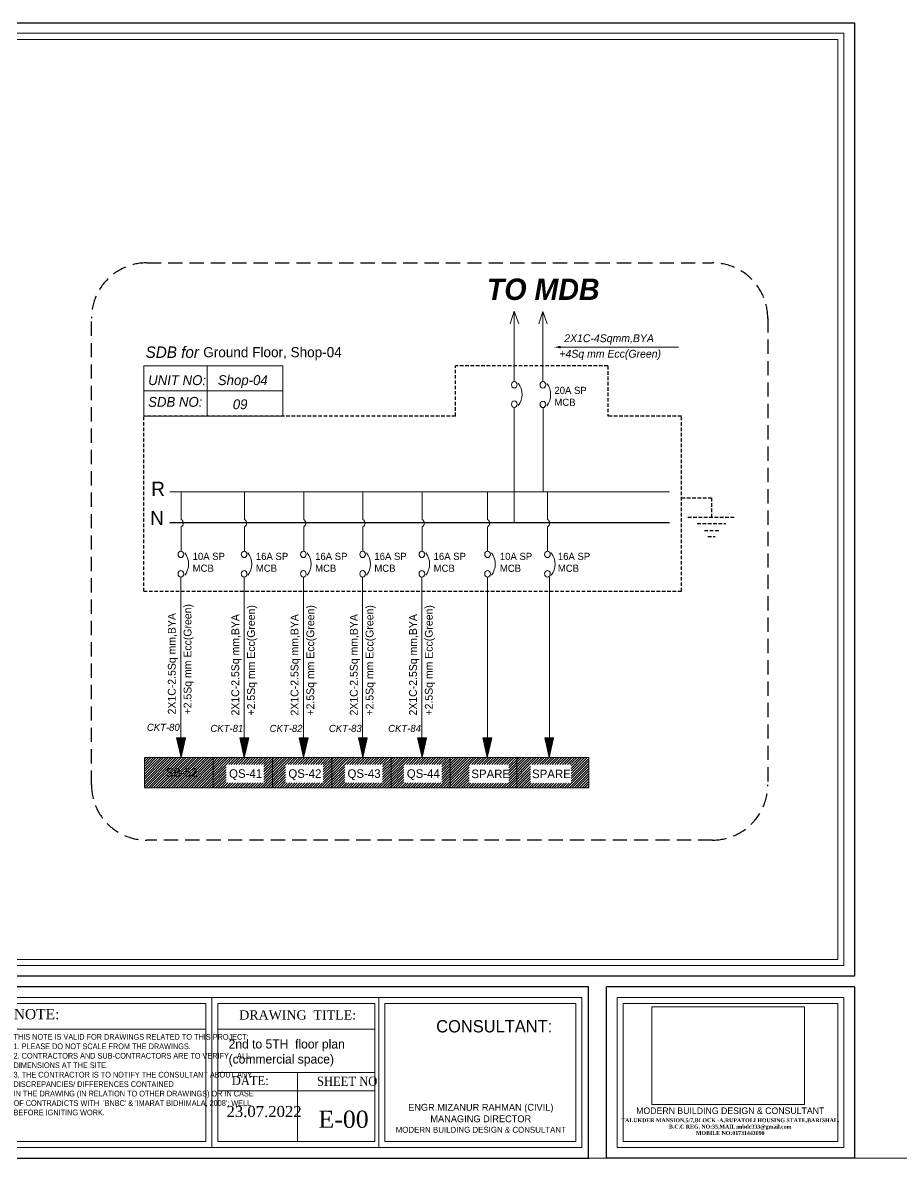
# Model space of a CAD drawing. Header units: inches. Extents: x 109699 to 44449955, y -10987 to 15824140.
# Drawn here: x 207611 to 208228, y -4569 to -3772 of the extents above; entities that cross this region are included whole.
import ezdxf

# ---------------------------------------------------------------- set-up
doc = ezdxf.new("R2010")
doc.units = ezdxf.units.IN
doc.header["$LTSCALE"] = 5
doc.header["$MEASUREMENT"] = 0
doc.linetypes.add('DASHED', pattern=[0.75, 0.5, -0.25])
doc.linetypes.add('DASHED2', pattern=[0.375, 0.25, -0.125])
doc.layers.get('0').update_dxf_attribs({"color": 123})
doc.layers.get('Defpoints').update_dxf_attribs({"lineweight": 5})
for name, color, linetype, lineweight in [('@NORMAL', 7, 'Continuous', 5), ('CKT-TEXT', 6, 'Continuous', 9), ('E-BOX', 20, 'Continuous', 30), ('E-BUSBER-B', 21, 'Continuous', 18), ('E-BUSBER-N', 131, 'Continuous', 18), ('E-CKT-CABLE', 116, 'Continuous', 18), ('E-CKT-TEXT', 135, 'Continuous', 18), ('E-CKT-TEXT-2', 7, 'Continuous', 9), ('E-MCCB', 5, 'Continuous', 13), ('E-QS-Socket-15A', 1, 'Continuous', 9), ('E-SB-Switch-Board', 106, 'Continuous', 18), ('H', 252, 'Continuous', 9), ('leter', 140, 'Continuous', 13), ('Text', 7, 'Continuous', 0), ('WALL-1', 8, 'Continuous', 9)]:
    doc.layers.add(name, color=color, linetype=linetype, lineweight=lineweight)
doc.layers.add('T', color=8, linetype='Continuous')
doc.styles.add('box text', font='arial.ttf')
doc.styles.add('RomanS', font='romans.shx')
doc.styles.add('SH-T2', font='times.ttf')
doc.styles.get("Standard").update_dxf_attribs({"font": 'times.ttf'})
doc.styles.add('TAVE2', font='ROM_____.PFB')
picture_1 = doc.add_image_def('image1.png', size_in_pixel=(745, 477))

# ---------------------------------------------------------------- blocks, each defined once
blk = doc.blocks.new('zxczxczxcz')
at = {"layer": '@NORMAL'}
for points in [[(177327.5, -15450.1), (175295.2, -15450.1), (175295.2, -14276.8), (177327.5, -14276.8)], [(177319.9, -15442.5), (175302.8, -15442.5), (175302.8, -14284.5), (177319.9, -14284.5)]]:
    blk.add_lwpolyline(points, close=True, dxfattribs=at)
at = {"layer": 'Text', "lineweight": 30}
for p, q in [((177028.8, -15692.6), (177028.8, -15476.8)), ((177340.9, -15476.8), (177028.8, -15476.8)), ((177340.9, -15476.8), (177340.9, -15692.6)), ((177340.9, -15692.6), (177028.8, -15692.6))]:
    blk.add_line(p, q, dxfattribs=at)
at = {"layer": 'Text'}
for p, q in [((177340.9, -15692.6), (177340.9, -15476.8)), ((177340.9, -15692.6), (177340.9, -15476.8)), ((176008.4, -15679.2), (176008.4, -15490.2)), ((176270.1, -15490.2), (176270.1, -15679.2)), ((176531.8, -15490.2), (176531.8, -15679.2)), ((176742, -15490.2), (176997.7, -15490.2)), ((176742, -15679.2), (176742, -15490.2)), ((176997.7, -15490.2), (176997.7, -15679.2)), ((177042.2, -15490.2), (177327.5, -15490.2)), ((177042.2, -15679.2), (177042.2, -15490.2)), ((177327.5, -15490.2), (177327.5, -15679.2)), ((175700.4, -15497.8), (175700.4, -15671.6)), ((175709, -15497.8), (176001.6, -15497.8)), ((175709, -15497.8), (175709, -15671.6)), ((176001.6, -15497.8), (176001.6, -15671.6)), ((176001.6, -15671.6), (176001.6, -15497.8)), ((176016.1, -15671.6), (176016.1, -15497.8)), ((176262.5, -15497.8), (176262.5, -15671.6)), ((176277.8, -15497.8), (176277.8, -15671.6)), ((176524.2, -15497.8), (176524.2, -15671.6)), ((176539.5, -15497.8), (176539.5, -15671.6)), ((176749.6, -15497.8), (176990.1, -15497.8)), ((176749.6, -15671.6), (176749.6, -15497.8)), ((176990.1, -15497.8), (176990.1, -15671.6)), ((177049.8, -15497.8), (177319.9, -15497.8)), ((177049.8, -15671.6), (177049.8, -15497.8)), ((177319.9, -15497.8), (177319.9, -15671.6)), ((175349, -15529.9), (175700.4, -15529.9)), ((175709, -15529.9), (176001.6, -15529.9)), ((176016.1, -15529.9), (176262.5, -15529.9)), ((176277.8, -15529.9), (176524.2, -15529.9)), ((176539.5, -15529.9), (176737.2, -15529.9)), ((176539.5, -15584.7), (176737.2, -15584.7)), ((176639.5, -15584.7), (176639.5, -15671.6)), ((176016.1, -15592.4), (176262.5, -15592.4)), ((176016.1, -15616.8), (176262.5, -15616.8)), ((176539.5, -15607.6), (176737.2, -15607.6)), ((176990.1, -15671.6), (176749.6, -15671.6)), ((177319.9, -15671.6), (177049.8, -15671.6)), ((176997.7, -15679.2), (176742, -15679.2)), ((177327.5, -15679.2), (177042.2, -15679.2))]:
    blk.add_line(p, q, dxfattribs=at)
at = {"layer": 'Text', "lineweight": 30}
blk.add_lwpolyline([(177005.9, -15476.8), (175281.8, -15476.8), (175281.8, -15692.6), (177005.9, -15692.6)], close=True, dxfattribs=at)
at = {"layer": 'Text'}
blk.add_lwpolyline([(176997.7, -15490.2), (175295.2, -15490.2), (175295.2, -15679.2), (176997.7, -15679.2)], close=True, dxfattribs=at)
for points in [[(175700.4, -15497.8), (175349, -15497.8), (175349, -15671.6), (175700.4, -15671.6)], [(176001.6, -15497.8), (175709, -15497.8)], [(176524.2, -15497.8), (176016.1, -15497.8)], [(176539.5, -15671.6), (176737.2, -15671.6), (176737.2, -15497.8), (176539.5, -15497.8)], [(175709, -15671.6), (176001.6, -15671.6)], [(176016.1, -15671.6), (176524.2, -15671.6)]]:
    blk.add_lwpolyline(points, dxfattribs=at)
at = {"layer": 'WALL-1', "lineweight": 30}
blk.add_line((177340.9, -14263.5), (177340.9, -15463.5), dxfattribs=at)
blk.add_lwpolyline([(177340.9, -15463.5), (175281.8, -15463.5), (175281.8, -14263.5), (177340.9, -14263.5)], close=True, dxfattribs=at)
at = {"layer": 'leter', "insert": (177184.4, -15628.6), "char_height": 3.9766, "width": 400.68, "attachment_point": 2}
blk.add_mtext('{\\fFranklin Gothic Medium|b0|i0|c0|p34;\\H2.066x;\\C5;MODERN BUILDING DESIGN & CONSULTANT\\H1.2x; \\C256; \\P\\fTimes New Roman|b1|i0|c0|p18;\\H0.4899x;\\C7;TALUKDER MANSION,5/7,BLOCK -A,RUPATOLI HOUSING STATE,BARISHAL.\\PB.C.C REG. NO:35,MAIL:mbdc333@gmail.com\\PMOBILE NO:01731443090\\P\\fFranklin Gothic Medium|b0|i0|c0|p34;\\H0.8231x;\\C256;                             }', dxfattribs=at)
at = {"layer": 'Text'}
for s, insert, char_height, width, attachment_point in [("{\\C1;ARCHITECT'S NAME & SIGNATURE:}", (176020.9, -15504.7, 29.8), 11.609, 235.441, 1), ('{\\C1;NOTE:}', (176282.6, -15504.7, 29.8), 12.899, 235.441, 1), ('{\\fFranklin Gothic Medium Cond|b0|i0|c0|p34;\\C1;PROJECT:}', (175357.8, -15510.9, 91), 15.338, 414.227, 1), ('{\\fFranklin Gothic Medium|b0|i0|c0|p34;\\C1;OWNER:}', (175717.8, -15506.8), 15.338, 414.227, 1), ('{\\C1;DRAWING  TITLE:}', (176566.4, -15506.4, -14.9), 11.609, 235.441, 1), ('{\\fFranklin Gothic Medium|b0|i0|c0|p34;\\C1;CONSULTANT:}', (176814.3, -15518.7, 279.5), 15.479, 414.227, 1), ('\\pt35.29515;{\\fCentury Gothic|b1|i0|c0|p34;PROPOSED 10 STORIED MIXED USE BUILDING FOR \\PMD.MIJANUR RAHAMAN GONG,\\PS/O:LATE.MOTIUR RAHMAN, \\PMOUZA:BAGURA ALEKANDA,J.L NO.:50,\\PKHATIAN NO.:24703,PLOT NO.:1156,\\PWARD NO.:20,LECHUSHAH SARAK,\\P\\pt67.08058;COLLEGE ROAD, \\PB.C.C , BARISHAL }', (175356.2, -15535.4), 9.808, 458.165, 1), ('{\\fArial Narrow|b1|i0|c0|p34;Md. Amirul Arifin\\P\\fArial Narrow|b0|i0|c0|p34;\\H0.7794x;Architect\\PIAB & Rajuk Reg. No: A-273\\fCentury Gothic|b0|i0|c0|p34;\\L\\P\\H1.283x;\\l \\P\\fFranklin Gothic Medium|b0|i0|c0|p34; \\fFranklin Gothic Book|b0|i0|c0|p34;\\H0.6173x;  \\fFranklin Gothic Medium|b0|i0|c0|p34;\\H1.62x; \\fFranklin Gothic Book|b0|i0|c0|p34;\\H0.6173x; \\fFranklin Gothic Medium|b0|i0|c0|p34;\\H1.62x;                                                                                       }', (176140.3, -15537.7), 12.7553, 248.971, 2), ('\\pi-34.83833,l34.83833,t34.83833;{\\W0.9;\\C1;DATE:}', (176557, -15588.9, -14.9), 11.609, 235.441, 1), ('\\pi-34.83833,l34.83833,t34.83833;{\\W0.9;\\C1;SHEET NO}', (176664.3, -15589.8, -14.9), 11.609, 235.441, 1), ('{\\C1;STRUCTURAL Eng. NAME & SIGNATURE:}', (176021.3, -15600.8, 29.8), 9.029, 235.441, 1), ('{\\fTimes New Roman|b1|i0|c0|p18; Engr. S.M. Towhidul Alam\\P\\fTimes New Roman|b0|i0|c0|p18; \\H0.9205x;B.Sc. Engr. (CIVIL); \\fTimes New Roman|b1|i0|c0|p18;M-23859}', (176136.8, -15628.7, -14.9), 12.7553, 248.971, 2), ('\\pi-191.13542,l191.13542,t191.13542;23.07.2022', (176550.3, -15626.7, -14.9), 13.931, 375.033, 1), ('{\\fFranklin Gothic Medium|b0|i0|c0|p34;\\C0;ENGR.MIZANUR RAHMAN (CIVIL)\\PMANAGING DIRECTOR\\P\\H0.8571x;MODERN BUILDING DESIGN & CONSULTANT}', (176870.4, -15624.1, -11.9), 8.668, 331.382, 2)]:
    blk.add_mtext(s, dxfattribs=dict(at, insert=insert, char_height=char_height, width=width, attachment_point=attachment_point))
at = {"layer": 'Text', "linetype": 'Continuous', "insert": (175719.2, -15536.1), "char_height": 11.145, "width": 329.404, "attachment_point": 1, "style": 'SH-T2'}
blk.add_mtext('\\pt76.20062;{\\fCentury Gothic|b1|i0|c0|p34;1/ MD.MIJANUR RAHAMAN \\P\\P2/MD.MOFIZUR RAHAMAN\\P \\P3/ROKSANA BEGUM\\P\\P4/SHIRIN SULTANA}', dxfattribs=at)
at = {"layer": 'Text', "insert": (176282.3, -15536.2, -14.9), "char_height": 7.1387, "width": 248.98, "attachment_point": 1, "style": 'box text'}
blk.add_mtext("{\\fArial Narrow|b0|i0|c0|p34;\\W0.9;THIS NOTE IS VALID FOR DRAWINGS RELATED TO THIS PROJECT:\\P1. PLEASE DO NOT SCALE FROM THE DRAWINGS.\\P2. CONTRACTORS AND SUB-CONTRACTORS ARE TO VERIFY    ALL DIMENSIONS AT THE SITE.\\P3. THE CONTRACTOR IS TO NOTIFY THE CONSULTANT ABOUT ANY DISCREPANCIES/ DIFFERENCES CONTAINED\\PIN THE DRAWING (IN RELATION TO OTHER DRAWINGS) OR IN CASE OF CONTRADICTS WITH  'BNBC' & 'IMARAT BIDHIMALA, 2008'; WELL BEFORE IGNITING WORK.}", dxfattribs=at)
at = {"layer": '@NORMAL', "color": 0}
image = blk.add_image(picture_1, insert=(177085.8, -15624.9), size_in_units=(191.9, 122.8), rotation=0, dxfattribs=dict(at, brightness=35, contrast=59))
image.dxf.flags = 7
blk = doc.blocks.new('E-CKT TEXT')
for p, q in [((648438.87, 22105.08), (648437.12, 22112.85)), ((648437.12, 22112.85), (648440.62, 22112.85)), ((648437.16, 22112.65), (648437.36, 22112.85)), ((648437.21, 22112.43), (648437.63, 22112.85)), ((648437.26, 22112.21), (648437.89, 22112.85)), ((648437.31, 22112), (648438.16, 22112.85)), ((648437.36, 22111.78), (648438.43, 22112.85)), ((648437.41, 22111.56), (648438.69, 22112.85)), ((648437.46, 22111.35), (648438.96, 22112.85)), ((648437.51, 22111.13), (648439.22, 22112.85)), ((648437.55, 22110.92), (648439.49, 22112.85)), ((648437.6, 22110.7), (648439.75, 22112.85)), ((648437.65, 22110.48), (648440.02, 22112.85)), ((648437.7, 22110.27), (648440.28, 22112.85)), ((648437.75, 22110.05), (648440.55, 22112.85)), ((648437.8, 22109.83), (648440.57, 22112.6)), ((648437.85, 22109.62), (648440.49, 22112.26)), ((648437.9, 22109.4), (648440.41, 22111.92)), ((648437.94, 22109.18), (648440.34, 22111.58)), ((648437.99, 22108.97), (648440.26, 22111.23)), ((648438.87, 22105.08), (648440.62, 22112.85)), ((648438.04, 22108.75), (648440.18, 22110.89)), ((648438.09, 22108.54), (648440.11, 22110.55)), ((648438.14, 22108.32), (648440.03, 22110.21)), ((648438.19, 22108.1), (648439.95, 22109.86)), ((648438.24, 22107.89), (648439.87, 22109.52)), ((648438.29, 22107.67), (648439.8, 22109.18)), ((648438.34, 22107.45), (648439.72, 22108.84)), ((648438.38, 22107.24), (648439.64, 22108.49)), ((648438.43, 22107.02), (648439.56, 22108.15)), ((648438.48, 22106.8), (648439.49, 22107.81)), ((648438.53, 22106.59), (648439.41, 22107.47)), ((648438.58, 22106.37), (648439.33, 22107.13)), ((648438.63, 22106.16), (648439.26, 22106.78)), ((648438.68, 22105.94), (648439.18, 22106.44)), ((648438.73, 22105.72), (648439.1, 22106.1)), ((648438.77, 22105.51), (648439.02, 22105.76)), ((648438.82, 22105.29), (648438.95, 22105.41))]:
    blk.add_line(p, q)
blk = doc.blocks.new('A$C7DE01C66')
at = {"layer": 'E-CKT-CABLE'}
for p, q in [((0, 25.02), (0, 13.35)), ((0, 10.31), (0, 0))]:
    blk.add_line(p, q, dxfattribs=at)
blk.add_arc((-0.81, 11.83), 1.72, 298.1075, 61.8925, dxfattribs=at)

msp = doc.modelspace()

# ---------------------------------------------------------------- hatches: boundary and pattern name
at = {"layer": 'E-CKT-TEXT-2'}
h = msp.add_hatch(dxfattribs=at)
h.set_pattern_fill('ANSI31', color=256, scale=10)
h.set_pattern_definition([(45, (5817.448, -16781.8087), (-0.8838834765, 0.8838834765), [])])
h.paths.add_polyline_path([(208008.43, -4287.61), (207980.74, -4287.61), (207980.74, -4287.61), (207980.74, -4287.61), (207957.9, -4287.61), (207957.9, -4308.8), (208008.43, -4308.8)])
h.paths.add_polyline_path([(207957.9, -4287.61), (207937.36, -4287.61), (207937.36, -4287.61), (207937.36, -4287.61), (207911.23, -4287.61), (207911.23, -4308.8), (207957.9, -4308.8)])
h.paths.add_polyline_path([(207967.46, -4305.5), (207996.03, -4305.5), (207996.03, -4292.55), (207967.46, -4292.55)], flags=16)
h.paths.add_polyline_path([(207924.37, -4305.5), (207952.2, -4305.5), (207952.2, -4292.55), (207924.37, -4292.55)], flags=16)
at = {"layer": 'E-QS-Socket-15A'}
h = msp.add_hatch(dxfattribs=at)
h.set_pattern_fill('ANSI31', color=1, scale=10)
h.set_pattern_definition([(45, (5733.3405, -16781.8087), (-0.8838834765, 0.8838834765), [])])
h.paths.add_polyline_path([(207786.43, -4287.61), (207766.48, -4287.61), (207766.48, -4287.61), (207766.48, -4287.61), (207744.93, -4287.61), (207744.93, -4308.8), (207786.43, -4308.8)])
h.paths.add_polyline_path([(207753.93, -4305.3), (207780.4, -4305.3), (207780.4, -4292.35), (207753.93, -4292.35)], flags=16)
h = msp.add_hatch(dxfattribs=at)
h.set_pattern_fill('ANSI31', color=1, scale=10)
h.set_pattern_definition([(45, (5774.9303, -16781.8087), (-0.8838834765, 0.8838834765), [])])
h.paths.add_polyline_path([(207828.02, -4287.61), (207808.07, -4287.61), (207808.07, -4287.61), (207808.07, -4287.61), (207786.51, -4287.61), (207786.51, -4308.8), (207828.02, -4308.8)])
h.paths.add_polyline_path([(207795.52, -4305.3), (207821.99, -4305.3), (207821.99, -4292.35), (207795.52, -4292.35)], flags=16)
h = msp.add_hatch(dxfattribs=at)
h.set_pattern_fill('ANSI31', color=1, scale=10)
h.set_pattern_definition([(45, (5816.5202, -16781.8087), (-0.8838834765, 0.8838834765), [])])
h.paths.add_polyline_path([(207869.61, -4287.61), (207849.66, -4287.61), (207849.66, -4287.61), (207849.66, -4287.61), (207828.1, -4287.61), (207828.1, -4308.8), (207869.61, -4308.8)])
h.paths.add_polyline_path([(207837.11, -4305.3), (207863.58, -4305.3), (207863.58, -4292.35), (207837.11, -4292.35)], flags=16)
h = msp.add_hatch(dxfattribs=at)
h.set_pattern_fill('ANSI31', color=1, scale=10)
h.set_pattern_definition([(45, (5858.11, -16781.8087), (-0.8838834765, 0.8838834765), [])])
h.paths.add_polyline_path([(207911.2, -4287.61), (207891.25, -4287.61), (207891.25, -4287.61), (207891.25, -4287.61), (207869.69, -4287.61), (207869.69, -4308.8), (207911.2, -4308.8)])
h.paths.add_polyline_path([(207878.7, -4305.3), (207905.17, -4305.3), (207905.17, -4292.35), (207878.7, -4292.35)], flags=16)
at = {"layer": 'E-SB-Switch-Board'}
h = msp.add_hatch(dxfattribs=at)
h.set_pattern_fill('ANSI31', color=256, scale=10)
h.set_pattern_definition([(45, (14081.1631, 1249.1022), (-0.8838834765, 0.8838834765), [])])
h.paths.add_polyline_path([(207744.87, -4308.8), (207744.87, -4287.61), (207722.24, -4287.61), (207722.24, -4287.61), (207722.24, -4287.61), (207696.52, -4287.61), (207696.52, -4308.8)])
h.paths.add_polyline_path([(207709.85, -4304.52), (207733.84, -4304.52), (207733.84, -4291.57), (207709.85, -4291.57)], flags=24)

# ---------------------------------------------------------------- linework, layer by layer
at = {"linetype": 'DASHED2', "lineweight": 25, "ltscale": 8}
msp.add_lwpolyline([(207698.18, -3940.39), (208095.19, -3940.39, -0.414214), (208134.07, -3979.27), (208134.07, -4306.65, -0.414214), (208095.19, -4345.53), (207698.18, -4345.53, -0.414214), (207659.3, -4306.65), (207659.3, -3979.27, -0.414214)], format="xyb", close=True, dxfattribs=at)
at = {"layer": 'CKT-TEXT', "extrusion": (0, 0, -1)}
for centre in [(207762.01, -4151.79), (207803.6, -4151.79), (207845.19, -4151.79), (207886.78, -4151.79), (207932.88, -4151.79), (207974.93, -4151.79)]:
    msp.add_ellipse(centre, major_axis=(0, 11.32), ratio=0.8736, start_param=0.810857, end_param=2.330736, dxfattribs=at)
at = {"layer": 'Defpoints', "ltscale": 0.5}
msp.add_ray((184484.87, -4568.82), (1, 0), dxfattribs=at)
at = {"layer": 'E-BOX', "linetype": 'DASHED'}
for p, q in [((208021.73, -4012.73), (207914.83, -4012.73)), ((207914.83, -4047.88), (207914.83, -4012.73)), ((207914.83, -4047.88), (207914.83, -4012.73)), ((208021.73, -4012.73), (208021.73, -4047.88)), ((207695.99, -4170.9), (207695.99, -4047.88)), ((207914.83, -4047.88), (207695.99, -4047.88)), ((207914.83, -4047.88), (207695.99, -4047.88)), ((208073.53, -4047.88), (208021.73, -4047.88)), ((208073.53, -4170.9), (208073.53, -4047.88)), ((208073.53, -4105.38), (208094.63, -4105.38)), ((208094.63, -4105.38), (208094.63, -4118.8)), ((208078, -4118.8), (208111.27, -4118.8)), ((208084.54, -4123.29), (208104.72, -4123.29)), ((208089.59, -4128.23), (208099.68, -4128.23)), ((208092.06, -4132.51), (208097.11, -4132.51)), ((207695.99, -4170.9), (208073.53, -4170.9))]:
    msp.add_line(p, q, dxfattribs=at)
at = {"layer": 'E-BUSBER-B', "color": 1}
msp.add_line((207714.33, -4101.19), (208065.07, -4101.19), dxfattribs=at)
at = {"layer": 'E-BUSBER-N', "lineweight": 25}
msp.add_line((207714.33, -4122.54), (208065.07, -4122.54), dxfattribs=at)
at = {"layer": 'E-CKT-CABLE'}
for p, q in [((207956.14, -3974.34), (207953.2, -3983.08)), ((207956.14, -3974.34), (207959.21, -3983.08)), ((207956.14, -4023.63), (207956.14, -3974.34)), ((207976.23, -3974.47), (207973.3, -3983.21)), ((207976.23, -3974.47), (207979.3, -3983.21)), ((207976.23, -4023.75), (207976.23, -3974.47)), ((207988.72, -3999.55), (208071.28, -3999.55)), ((207956.14, -4122.54), (207956.14, -4041.83)), ((207976.46, -4101.3), (207976.46, -4041.94)), ((207722.09, -4160.89), (207722.09, -4287.61)), ((207766.48, -4160.89), (207766.48, -4287.61)), ((207808.07, -4160.89), (207808.07, -4287.61)), ((207849.66, -4160.89), (207849.66, -4287.61)), ((207891.25, -4160.89), (207891.25, -4287.61)), ((207937.36, -4160.89), (207937.36, -4287.61)), ((207980.74, -4160.89), (207980.74, -4287.61)), ((207744.87, -4287.61), (207744.87, -4308.8)), ((208008.42, -4287.61), (208008.42, -4308.8))]:
    msp.add_line(p, q, dxfattribs=at)
msp.add_lwpolyline([(207696.52, -4287.61), (208008.42, -4287.61), (208008.42, -4308.8), (207696.52, -4308.8)], close=True, dxfattribs=at)
msp.add_solid([(207988.72, -4000.44), (207988.72, -3998.67), (207984.08, -3999.55)], dxfattribs=at)
at = {"layer": 'E-CKT-TEXT-2'}
msp.add_line((207957.9, -4287.61), (207957.9, -4308.8), dxfattribs=at)
at = {"layer": 'E-MCCB', "extrusion": (0, 0, -1)}
for centre in [(207956.14, -4025.9), (207976.23, -4026.03), (207956.14, -4039.55), (207976.23, -4039.68)]:
    msp.add_ellipse(centre, major_axis=(0, 2.28), ratio=0.8736, dxfattribs=at)
for centre, major_axis, start_param, end_param in [((207951.66, -4032.73), (0, 11.32), 0.810857, 2.330736), ((207971.76, -4032.85), (0, 11.32), 0.810857, 2.330736), ((207722.09, -4144.96), (0, 2.28), 1.57079632679372, 7.853981633973307), ((207717.61, -4151.79), (0, 11.32), 0.810857, 2.330736), ((207766.48, -4144.96), (0, 2.28), 1.570796326787449, 7.853981633967035), ((207808.07, -4144.96), (0, 2.28), 1.570796326787449, 7.853981633967035), ((207849.66, -4144.96), (0, 2.28), 1.570796326787449, 7.853981633967035), ((207891.25, -4144.96), (0, 2.28), 1.570796326787449, 7.853981633967035), ((207937.36, -4144.96), (0, 2.28), 1.570796326787449, 7.853981633967035), ((207979.4, -4144.96), (0, 2.28), 1.570796326787449, 7.853981633967035), ((207722.09, -4158.61), (0, 2.28), 1.570796326795389, 7.853981633974975), ((207766.48, -4158.61), (0, 2.28), 1.570796326788042, 7.853981633967629), ((207808.07, -4158.61), (0, 2.28), 1.570796326788042, 7.853981633967629), ((207849.66, -4158.61), (0, 2.28), 1.570796326788042, 7.853981633967629), ((207891.25, -4158.61), (0, 2.28), 1.570796326788042, 7.853981633967629), ((207937.36, -4158.61), (0, 2.28), 1.570796326788042, 7.853981633967629), ((207979.4, -4158.61), (0, 2.28), 1.570796326788042, 7.853981633967629)]:
    msp.add_ellipse(centre, major_axis=major_axis, ratio=0.8736, start_param=start_param, end_param=end_param, dxfattribs=at)
at = {"layer": 'E-QS-Socket-15A', "ltscale": 10}
msp.add_line((208021.73, -4012.73), (208021.73, -4012.73), dxfattribs=at)
at = {"layer": 'E-QS-Socket-15A', "color": 1}
for p, q in [((207744.87, -4287.61), (207744.87, -4308.8)), ((207786.46, -4287.61), (207786.46, -4308.8)), ((207828.05, -4287.61), (207828.05, -4308.8)), ((207869.64, -4287.61), (207869.64, -4308.8)), ((207911.23, -4287.61), (207911.23, -4308.8))]:
    msp.add_line(p, q, dxfattribs=at)
at = {"layer": 'E-QS-Socket-15A', "color": 244}
msp.add_line((207911.23, -4287.61), (207911.23, -4308.8), dxfattribs=at)
at = {"layer": 'E-SB-Switch-Board'}
msp.add_line((207744.87, -4287.61), (207744.87, -4308.8), dxfattribs=at)
at = {"layer": 'H', "ltscale": 0.5}
for p, q in [((207740.53, -4012.73), (207740.53, -4047.88)), ((207793.73, -4012.73), (207793.73, -4047.88)), ((207695.99, -4030.3), (207793.73, -4030.3))]:
    msp.add_line(p, q, dxfattribs=at)
msp.add_lwpolyline([(207695.99, -4012.73), (207793.73, -4012.73), (207793.73, -4047.88), (207695.99, -4047.88)], close=True, dxfattribs=at)

# ---------------------------------------------------------------- block references
at = {"layer": 'E-CKT-TEXT-2', "xscale": 1.791404791323321, "yscale": 1.791404791323321, "zscale": 1.791404791323321}
for p in [(-953679.3, -43886.75), (-953635.91, -43886.75)]:
    msp.add_blockref('E-CKT TEXT', p, dxfattribs=at)
at = {"layer": 'E-QS-Socket-15A', "ltscale": 10, "xscale": 1.65870814017606, "yscale": 1.65870814017606, "zscale": 1.65870814017606}
for p in [(207722.28, -4142.67), (207766.74, -4142.71), (207808.33, -4142.71), (207849.92, -4142.71), (207891.51, -4142.71), (207937.32, -4142.7), (207979.4, -4142.69)]:
    msp.add_blockref('A$C7DE01C66', p, dxfattribs=at)
at = {"layer": 'E-QS-Socket-15A', "color": 1, "xscale": 1.791404791323321, "yscale": 1.791404791323321, "zscale": 1.791404791323321}
for p in [(-953849.87, -43886.75), (-953808.28, -43886.75), (-953766.69, -43886.75), (-953725.1, -43886.75)]:
    msp.add_blockref('E-CKT TEXT', p, dxfattribs=at)
at = {"layer": 'E-SB-Switch-Board', "color": 1, "xscale": 1.791404791323321, "yscale": 1.791404791323321, "zscale": 1.791404791323321}
msp.add_blockref('E-CKT TEXT', (-953894.26, -43886.75), dxfattribs=at)
at = {"layer": 'WALL-1', "linetype": 'Continuous', "xscale": 0.5576728227840001, "yscale": 0.5576728227840001, "zscale": 0.5576728227840001}
msp.add_blockref('zxczxczxcz', (109296.79, 4182.51), dxfattribs=at)

# ---------------------------------------------------------------- texts
at = {"layer": 'CKT-TEXT', "attachment_point": 1}
for s, insert, char_height, width, style in [('{\\fCentury Gothic|b1|i1|c0|p34;TO MDB}', (207936.88, -3951.4), 15, 86.7197, 'TAVE2'), ('{\\fCentury Gothic|b0|i1|c0|p34;2X1C-4Sqmm,BYA}', (207991.17, -3990.54), 5.5, 92.1714, 'RomanS'), ('{\\fCentury Gothic|b0|i1|c0|p34;+4Sq mm Ecc(Green)}', (207987.8, -4001.44), 5.5, 92.1714, 'RomanS'), ('{\\fCentury Gothic|b0|i0|c0|p34;20A SP\\PMCB}', (207984.28, -4027.37), 5, 29.9821, 'RomanS'), ('{\\fCentury Gothic|b0|i0|c0|p34;10A SP\\PMCB}', (207730.35, -4143.87), 5, 29.9821, 'RomanS'), ('{\\fCentury Gothic|b0|i0|c0|p34;16A SP\\PMCB}', (207774.74, -4143.87), 5, 29.9821, 'RomanS'), ('{\\fCentury Gothic|b0|i0|c0|p34;16A SP\\PMCB}', (207816.33, -4143.87), 5, 29.9821, 'RomanS'), ('{\\fCentury Gothic|b0|i0|c0|p34;16A SP\\PMCB}', (207857.92, -4143.87), 5, 29.9821, 'RomanS'), ('{\\fCentury Gothic|b0|i0|c0|p34;16A SP\\PMCB}', (207899.51, -4143.87), 5, 29.9821, 'RomanS'), ('{\\fCentury Gothic|b0|i0|c0|p34;10A SP\\PMCB}', (207946.01, -4143.89), 5, 29.9821, 'RomanS'), ('{\\fCentury Gothic|b0|i0|c0|p34;16A SP\\PMCB}', (207986.71, -4143.89), 5, 29.9821, 'RomanS')]:
    msp.add_mtext(s, dxfattribs=dict(at, insert=insert, char_height=char_height, width=width, style=style))
at = {"layer": 'E-BUSBER-B', "color": 1, "style": 'TAVE2'}
msp.add_text('R', height=9.95, dxfattribs=at).set_placement((207701.3, -4103.97))
at = {"layer": 'E-BUSBER-N', "lineweight": 25, "style": 'TAVE2'}
msp.add_text('N', height=9.95, dxfattribs=at).set_placement((207700.57, -4124.47))
at = {"layer": 'E-CKT-TEXT', "insert": (207697.34, -3999.07), "char_height": 8, "width": 701.4153, "attachment_point": 1, "style": 'TAVE2'}
msp.add_mtext('{\\fCentury Gothic|b0|i1|c0|p34;SDB for \\A1;\\fCentury Gothic|b0|i0|c0|p34;\\H0.88889x;Ground Floor, Shop-04}', dxfattribs=at)
at = {"layer": 'E-CKT-TEXT', "color": 1, "char_height": 5, "width": 24.1526, "attachment_point": 1}
for s, insert in [('{\\fCentury Gothic|b0|i1|c0|p34;\\C256;CKT-80}', (207698.25, -4263.85)), ('{\\fCentury Gothic|b0|i1|c0|p34;\\C256;CKT-81}', (207742.82, -4264.62)), ('{\\fCentury Gothic|b0|i1|c0|p34;\\C256;CKT-82}', (207784.41, -4264.62)), ('{\\fCentury Gothic|b0|i1|c0|p34;\\C256;CKT-83}', (207826, -4264.62)), ('{\\fCentury Gothic|b0|i1|c0|p34;\\C256;CKT-84}', (207867.59, -4264.62))]:
    msp.add_mtext(s, dxfattribs=dict(at, insert=insert))
at = {"layer": 'E-CKT-TEXT-2', "color": 7, "char_height": 5.5, "width": 121.8928, "attachment_point": 1, "rotation": 90, "style": 'RomanS'}
for s, insert in [('{\\fCentury Gothic|b0|i0|c0|p34;\\C256;+2.5Sq mm Ecc(Green) }', (207724.02, -4257.28)), ('{\\fCentury Gothic|b0|i0|c0|p34;\\C256;+2.5Sq mm Ecc(Green) }', (207768.59, -4258.05)), ('{\\fCentury Gothic|b0|i0|c0|p34;\\C256;+2.5Sq mm Ecc(Green) }', (207810.18, -4258.05)), ('{\\fCentury Gothic|b0|i0|c0|p34;\\C256;+2.5Sq mm Ecc(Green) }', (207851.77, -4258.05)), ('{\\fCentury Gothic|b0|i0|c0|p34;\\C256;+2.5Sq mm Ecc(Green) }', (207893.36, -4258.05)), ('{\\fCentury Gothic|b0|i0|c0|p34;\\C256;2X1C-2.5Sq mm,BYA}', (207712.95, -4257.28)), ('{\\fCentury Gothic|b0|i0|c0|p34;\\C256;2X1C-2.5Sq mm,BYA}', (207757.52, -4258.05)), ('{\\fCentury Gothic|b0|i0|c0|p34;\\C256;2X1C-2.5Sq mm,BYA}', (207799.11, -4258.05)), ('{\\fCentury Gothic|b0|i0|c0|p34;\\C256;2X1C-2.5Sq mm,BYA}', (207840.7, -4258.05)), ('{\\fCentury Gothic|b0|i0|c0|p34;\\C256;2X1C-2.5Sq mm,BYA}', (207882.29, -4258.05))]:
    msp.add_mtext(s, dxfattribs=dict(at, insert=insert))
at = {"layer": 'E-CKT-TEXT-2', "char_height": 6, "width": 24.0847, "attachment_point": 1}
for insert in [(207925.98, -4296.01), (207968.6, -4296.01)]:
    msp.add_mtext('{\\fCentury Gothic|b0|i0|c0|p34;SPARE}', dxfattribs=dict(at, insert=insert))
at = {"layer": 'E-QS-Socket-15A', "color": 1, "char_height": 6, "width": 24.1526, "attachment_point": 1}
for s, insert in [('{\\fCentury Gothic|b0|i0|c0|p34;\\C256;QS-41}', (207755.91, -4295.81)), ('{\\fCentury Gothic|b0|i0|c0|p34;\\C256;QS-42}', (207797.5, -4295.81)), ('{\\fCentury Gothic|b0|i0|c0|p34;\\C256;QS-43}', (207839.09, -4295.81)), ('{\\fCentury Gothic|b0|i0|c0|p34;\\C256;QS-44}', (207880.68, -4295.81))]:
    msp.add_mtext(s, dxfattribs=dict(at, insert=insert))
at = {"layer": 'E-SB-Switch-Board', "color": 1, "insert": (207711.46, -4295.03), "char_height": 6, "width": 44.0631, "attachment_point": 1}
msp.add_mtext('{\\fCentury Gothic|b0|i0|c0|p34;\\C256;SB-52}', dxfattribs=at)
at = {"layer": 'T', "char_height": 6.9222, "attachment_point": 1, "style": 'TAVE2'}
for s, insert, width in [('{\\fCentury Gothic|b0|i1|c0|p34;UNIT NO:}', (207699.13, -4019.24), 58.0871), ('{\\fCentury Gothic|b0|i1|c0|p34;Shop-04}', (207748.04, -4019.24), 17.2058), ('{\\fCentury Gothic|b0|i1|c0|p34;SDB NO:}', (207699.13, -4034.49), 58.0871), ('{\\fCentury Gothic|b0|i1|c0|p34;09}', (207758.52, -4036.16), 20.4676)]:
    msp.add_mtext(s, dxfattribs=dict(at, insert=insert, width=width))
at = {"layer": 'Text', "attachment_point": 1}
for s, insert, char_height, width in [('{\\fCentury Gothic|b0|i0|c0|p34;2nd to 5TH  floor plan \\P(\\C0;commercial space\\C256;)}', (207755.59, -4485.44, -8.47), 6.3421, 170.7311), ('\\pi-115.43002,l115.43002,t115.43002;E-00', (207818.65, -4535.4, -6.42), 12.0182, 36.017)]:
    msp.add_mtext(s, dxfattribs=dict(at, insert=insert, char_height=char_height, width=width))

doc.saveas('drawing.dxf')
